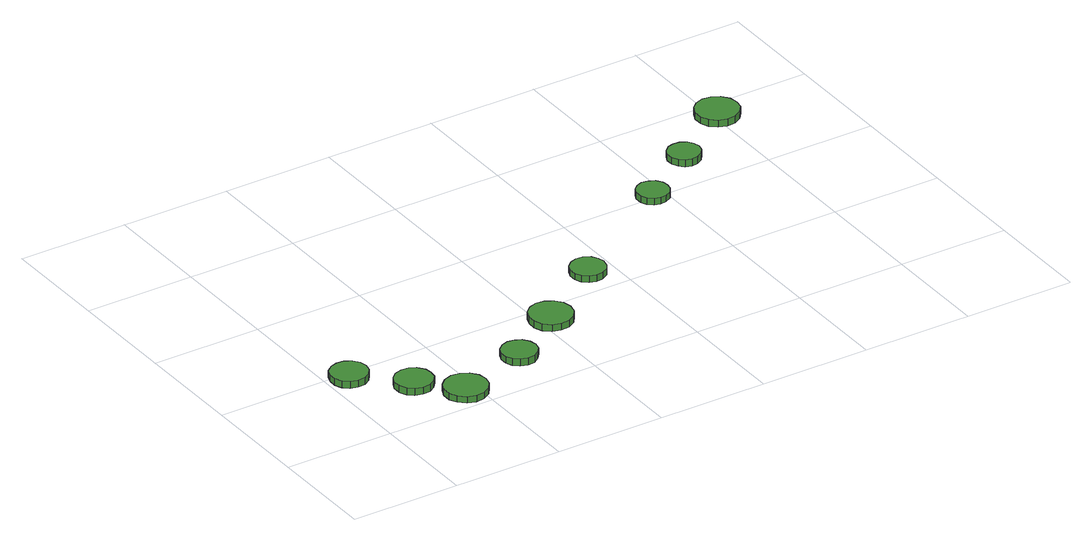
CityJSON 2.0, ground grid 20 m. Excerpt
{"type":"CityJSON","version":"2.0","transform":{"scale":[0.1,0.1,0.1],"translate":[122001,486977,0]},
"CityObjects":{
"tree1":{"type":"SolitaryVegetationObject","attributes":{"function":"something"},"geometry":[{"type":"MultiSurface","lod":"1","boundaries":[[[0,1,2,3,4,5,6,7,8,9,10,11,12,13,14]],[[15,16,17,18,19,20,21,22,23,24,25,26,27,28,29]],[[0,29,28,1]],[[1,28,27,2]],[[2,27,26,3]],[[3,26,25,4]],[[4,25,24,5]],[[5,24,23,6]],[[6,23,22,7]],[[7,22,21,8]],[[8,21,20,9]],[[9,20,19,10]],[[10,19,18,11]],[[11,18,17,12]],[[12,17,16,13]],[[13,16,15,14]],[[14,15,29,0]]]}]},
"tree2":{"type":"SolitaryVegetationObject","attributes":{"function":"something"},"geometry":[{"type":"MultiSurface","lod":"1","boundaries":[[[30,31,32,33,34,35,36,37,38,39,40,41,42,43,44]],[[45,46,47,48,49,50,51,52,53,54,55,56,57,58,59]],[[30,59,58,31]],[[31,58,57,32]],[[32,57,56,33]],[[33,56,55,34]],[[34,55,54,35]],[[35,54,53,36]],[[36,53,52,37]],[[37,52,51,38]],[[38,51,50,39]],[[39,50,49,40]],[[40,49,48,41]],[[41,48,47,42]],[[42,47,46,43]],[[43,46,45,44]],[[44,45,59,30]]]}]},
"tree3":{"type":"SolitaryVegetationObject","attributes":{"function":"something"},"geometry":[{"type":"MultiSurface","lod":"1","boundaries":[[[60,61,62,63,64,65,66,67,68,69,70,71,72,73,74]],[[75,76,77,78,79,80,81,82,83,84,85,86,87,88,89]],[[60,89,88,61]],[[61,88,87,62]],[[62,87,86,63]],[[63,86,85,64]],[[64,85,84,65]],[[65,84,83,66]],[[66,83,82,67]],[[67,82,81,68]],[[68,81,80,69]],[[69,80,79,70]],[[70,79,78,71]],[[71,78,77,72]],[[72,77,76,73]],[[73,76,75,74]],[[74,75,89,60]]]}]},
"tree4":{"type":"SolitaryVegetationObject","attributes":{"function":"something"},"geometry":[{"type":"MultiSurface","lod":"1","boundaries":[[[90,91,92,93,94,95,96,97,98,99,100,101,102,103,104]],[[105,106,107,108,109,110,111,112,113,114,115,116,117,118,119]],[[90,119,118,91]],[[91,118,117,92]],[[92,117,116,93]],[[93,116,115,94]],[[94,115,114,95]],[[95,114,113,96]],[[96,113,112,97]],[[97,112,111,98]],[[98,111,110,99]],[[99,110,109,100]],[[100,109,108,101]],[[101,108,107,102]],[[102,107,106,103]],[[103,106,105,104]],[[104,105,119,90]]]}]},
"tree5":{"type":"SolitaryVegetationObject","attributes":{"function":"something"},"geometry":[{"type":"MultiSurface","lod":"1","boundaries":[[[120,121,122,123,124,125,126,127,128,129,130,131,132,133,134]],[[135,136,137,138,139,140,141,142,143,144,145,146,147,148,149]],[[120,149,148,121]],[[121,148,147,122]],[[122,147,146,123]],[[123,146,145,124]],[[124,145,144,125]],[[125,144,143,126]],[[126,143,142,127]],[[127,142,141,128]],[[128,141,140,129]],[[129,140,139,130]],[[130,139,138,131]],[[131,138,137,132]],[[132,137,136,133]],[[133,136,135,134]],[[134,135,149,120]]]}]},
"tree6":{"type":"SolitaryVegetationObject","attributes":{"function":"something"},"geometry":[{"type":"MultiSurface","lod":"1","boundaries":[[[150,151,152,153,154,155,156,157,158,159,160,161,162,163,164]],[[165,166,167,168,169,170,171,172,173,174,175,176,177,178,179]],[[150,179,178,151]],[[151,178,177,152]],[[152,177,176,153]],[[153,176,175,154]],[[154,175,174,155]],[[155,174,173,156]],[[156,173,172,157]],[[157,172,171,158]],[[158,171,170,159]],[[159,170,169,160]],[[160,169,168,161]],[[161,168,167,162]],[[162,167,166,163]],[[163,166,165,164]],[[164,165,179,150]]]}]},
"tree7":{"type":"SolitaryVegetationObject","attributes":{"function":"something"},"geometry":[{"type":"MultiSurface","lod":"1","boundaries":[[[180,181,182,183,184,185,186,187,188,189,190,191,192,193,194]],[[195,196,197,198,199,200,201,202,203,204,205,206,207,208,209]],[[180,209,208,181]],[[181,208,207,182]],[[182,207,206,183]],[[183,206,205,184]],[[184,205,204,185]],[[185,204,203,186]],[[186,203,202,187]],[[187,202,201,188]],[[188,201,200,189]],[[189,200,199,190]],[[190,199,198,191]],[[191,198,197,192]],[[192,197,196,193]],[[193,196,195,194]],[[194,195,209,180]]]}]},
"tree8":{"type":"SolitaryVegetationObject","attributes":{"function":"something"},"geometry":[{"type":"MultiSurface","lod":"1","boundaries":[[[210,211,212,213,214,215,216,217,218,219,220,221,222,223,224]],[[225,226,227,228,229,230,231,232,233,234,235,236,237,238,239]],[[210,239,238,211]],[[211,238,237,212]],[[212,237,236,213]],[[213,236,235,214]],[[214,235,234,215]],[[215,234,233,216]],[[216,233,232,217]],[[217,232,231,218]],[[218,231,230,219]],[[219,230,229,220]],[[220,229,228,221]],[[221,228,227,222]],[[222,227,226,223]],[[223,226,225,224]],[[224,225,239,210]]]}]},
"tree9":{"type":"SolitaryVegetationObject","attributes":{"function":"something"},"geometry":[{"type":"MultiSurface","lod":"1","boundaries":[[[240,241,242,243,244,245,246,247,248,249,250,251,252,253,254]],[[255,256,257,258,259,260,261,262,263,264,265,266,267,268,269]],[[240,269,268,241]],[[241,268,267,242]],[[242,267,266,243]],[[243,266,265,244]],[[244,265,264,245]],[[245,264,263,246]],[[246,263,262,247]],[[247,262,261,248]],[[248,261,260,249]],[[249,260,259,250]],[[250,259,258,251]],[[251,258,257,252]],[[252,257,256,253]],[[253,256,255,254]],[[254,255,269,240]]]}]}
},
"vertices":[
[75,187,17],[72,201,17],[64,212,17],[52,219,17],[38,220,17],[25,216,17],[14,207,17],[9,194,17],[9,180,17],[14,167,17],[25,158,17],[38,154,17],[52,155,17],[64,162,17],[72,173,17],[72,173,4],[64,162,4],[52,155,4],[38,154,4],[25,158,4],[14,167,4],[9,180,4],[9,194,4],[14,207,4],[25,216,4],[38,220,4],[52,219,4],[64,212,4],[72,201,4],[75,187,4],
[150,108,19],[148,121,19],[139,133,19],[127,140,19],[113,141,19],[99,137,19],[89,128,19],[83,115,19],[83,100,19],[89,87,19],[99,78,19],[113,74,19],[127,75,19],[139,82,19],[148,94,19],[148,94,6],[139,82,6],[127,75,6],[113,74,6],[99,78,6],[89,87,6],[83,100,6],[83,115,6],[89,128,6],[99,137,6],[113,141,6],[127,140,6],[139,133,6],[148,121,6],[150,108,6],
[214,41,20],[211,57,20],[201,70,20],[187,78,20],[171,80,20],[156,75,20],[144,64,20],[137,50,20],[137,33,20],[144,19,20],[156,8,20],[171,3,20],[187,5,20],[201,13,20],[211,26,20],[211,26,8],[201,13,8],[187,5,8],[171,3,8],[156,8,8],[144,19,8],[137,33,8],[137,50,8],[144,64,8],[156,75,8],[171,80,8],[187,78,8],[201,70,8],[211,57,8],[214,41,8],
[341,86,22],[338,99,22],[330,110,22],[319,116,22],[306,118,22],[293,114,22],[283,105,22],[278,93,22],[278,80,22],[283,68,22],[293,59,22],[306,55,22],[319,56,22],[330,63,22],[338,73,22],[338,73,9],[330,63,9],[319,56,9],[306,55,9],[293,59,9],[283,68,9],[278,80,9],[278,93,9],[283,105,9],[293,114,9],[306,118,9],[319,116,9],[330,110,9],[338,99,9],[341,86,9],
[457,160,20],[454,176,20],[444,189,20],[430,197,20],[414,199,20],[399,194,20],[387,183,20],[381,168,20],[381,152,20],[387,137,20],[399,126,20],[414,122,20],[430,123,20],[444,131,20],[454,144,20],[454,144,7],[444,131,7],[430,123,7],[414,122,7],[399,126,7],[387,137,7],[381,152,7],[381,168,7],[387,183,7],[399,194,7],[414,199,7],[430,197,7],[444,189,7],[454,176,7],[457,160,7],
[582,252,20],[579,264,20],[572,275,20],[560,282,20],[547,283,20],[535,279,20],[525,270,20],[520,258,20],[520,245,20],[525,233,20],[535,224,20],[547,220,20],[560,222,20],[572,228,20],[579,239,20],[579,239,8],[572,228,8],[560,222,8],[547,220,8],[535,224,8],[525,233,8],[520,245,8],[520,258,8],[525,270,8],[535,279,8],[547,283,8],[560,282,8],[572,275,8],[579,264,8],[582,252,8],
[805,404,18],[803,415,18],[796,425,18],[785,431,18],[773,433,18],[762,429,18],[753,421,18],[748,410,18],[748,397,18],[753,386,18],[762,378,18],[773,375,18],[785,376,18],[796,382,18],[803,392,18],[803,392,6],[796,382,6],[785,376,6],[773,375,6],[762,378,6],[753,386,6],[748,397,6],[748,410,6],[753,421,6],[762,429,6],[773,433,6],[785,431,6],[796,425,6],[803,415,6],[805,404,6],
[916,478,19],[913,490,19],[906,500,19],[895,506,19],[883,507,19],[872,504,19],[863,496,19],[858,485,19],[858,472,19],[863,461,19],[872,453,19],[883,449,19],[895,451,19],[906,457,19],[913,467,19],[913,467,6],[906,457,6],[895,451,6],[883,449,6],[872,453,6],[863,461,6],[858,472,6],[858,485,6],[863,496,6],[872,504,6],[883,507,6],[895,506,6],[906,500,6],[913,490,6],[916,478,6],
[1044,562,20],[1041,578,20],[1031,591,20],[1017,599,20],[1001,601,20],[986,596,20],[974,585,20],[968,570,20],[968,554,20],[974,539,20],[986,529,20],[1001,524,20],[1017,525,20],[1031,533,20],[1041,546,20],[1041,546,7],[1031,533,7],[1017,525,7],[1001,524,7],[986,529,7],[974,539,7],[968,554,7],[968,570,7],[974,585,7],[986,596,7],[1001,601,7],[1017,599,7],[1031,591,7],[1041,578,7],[1044,562,7]
]}
